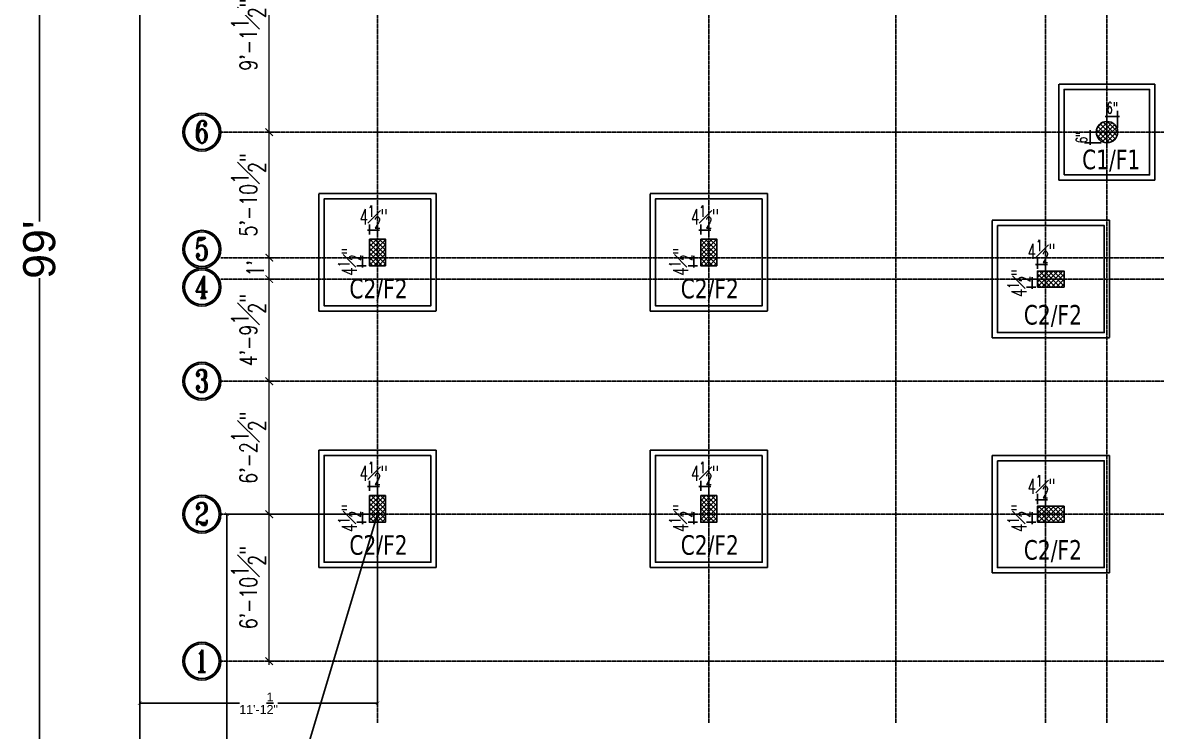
# Model space of a CAD drawing. Header units: inches. Extents: x 99023 to 109265, y 17199 to 18675.
# Drawn here: x 106558 to 107195, y 17730 to 18128 of the extents above; entities that cross this region are included whole.
import ezdxf
from ezdxf.enums import TextEntityAlignment as Align

# ---------------------------------------------------------------- set-up
doc = ezdxf.new("R2010")
doc.units = ezdxf.units.IN
doc.linetypes.add('CENTER', pattern=[2, 1.25, -0.25, 0.25, -0.25])
doc.linetypes.add('HIDDEN', pattern=[0.375, 0.25, -0.125])
doc.layers.get('0').update_dxf_attribs({"color": 255})
for name, color, linetype in [('Column', 170, 'Continuous'), ('FOOT', 4, 'Continuous'), ('FRN', 8, 'Continuous'), ('GRID-DIM', 5, 'Continuous'), ('HAT', 8, 'Continuous'), ('HATCH', 8, 'Continuous'), ('I-WALL-PATT', 7, 'Continuous'), ('PLAN', 1, 'Continuous'), ('TEXT', 7, 'Continuous')]:
    doc.layers.add(name, color=color, linetype=linetype)
doc.layers.add('DIM', color=250, linetype='Continuous', lineweight=15)
doc.styles.add('JCK', font='verdana.ttf', dxfattribs={"width": 0.75})
doc.styles.add('ROMANS', font='romans.shx', dxfattribs={"width": 0.75})
doc.styles.add('ROMANT', font='romant.shx')
doc.styles.get("Standard").update_dxf_attribs({"font": 'arial.ttf'})
doc.styles.add('style2', font='romans.shx', dxfattribs={"width": 0.65})
doc.dimstyles.new('115', dxfattribs={"dimscale": 4.25, "dimtxt": 3, "dimasz": 0.5, "dimexe": 0.75, "dimexo": 0.75, "dimgap": 0.25, "dimtad": 1, "dimdec": 8, "dimzin": 0, "dimdsep": 46, "dimlunit": 4, "dimtxsty": 'style2', "dimblk": 'DOT', "dimcen": 0.25, "dimdle": 0.75, "dimclrd": 5, "dimclre": 5, "dimclrt": 2, "dimadec": 0, "dimazin": 0, "dimtfac": 0.75, "dimtdec": 8, "dimtix": 1, "dimtmove": 2, "dimatfit": 0, "dimfxl": 1, "dimfrac": 1, "dimtolj": 1, "dimtzin": 0, "dimlwd": -1, "dimlwe": -1, "dimarcsym": 0})
doc.dimstyles.new('ISO-25', dxfattribs={"dimtxt": 5, "dimasz": 2, "dimexe": 1.25, "dimexo": 0.625, "dimtad": 0, "dimdec": 1, "dimlunit": 4, "dimtxsty": 'Standard', "dimblk": 'ARCHTICK', "dimcen": 2.5, "dimclrd": 5, "dimclre": 5, "dimclrt": 6, "dimadec": 0, "dimazin": 0, "dimtfac": 1, "dimtdec": 1, "dimtmove": 0, "dimatfit": 3, "dimfxl": 1, "dimarcsym": 0})
doc.dimstyles.new('JCK', dxfattribs={"dimscale": 4.25, "dimtxt": 3.25, "dimasz": 1.5, "dimexe": 1, "dimexo": 1, "dimgap": 0.5, "dimtad": 1, "dimdec": 1, "dimzin": 0, "dimdsep": 46, "dimlunit": 4, "dimtxsty": 'ROMANS', "dimblk": 'ARCHTICK', "dimcen": 0.09, "dimdle": 1, "dimclrd": 5, "dimclre": 5, "dimclrt": 6, "dimadec": 0, "dimazin": 0, "dimtfac": 1, "dimtdec": 1, "dimtix": 1, "dimtmove": 2, "dimatfit": 0, "dimfxl": 1, "dimfrac": 1, "dimtolj": 1, "dimtzin": 0, "dimlwd": -1, "dimlwe": -1, "dimarcsym": 0})

# ---------------------------------------------------------------- blocks, each defined once
blk = doc.blocks.new('_ArchTick')
at = {"color": 0, "linetype": 'ByBlock', "const_width": 0.15}
blk.add_lwpolyline([(-0.5, -0.5), (0.5, 0.5)], dxfattribs=at)
blk = doc.blocks.new('*D34')
at = {"layer": 'Defpoints', "color": 0, "linetype": 'ByBlock', "lineweight": -2, "transparency": 16777216}
for p in [(103020.34, 18011.46), (103020.34, 18005.78), (103024.84, 18005.78)]:
    blk.add_point(p, dxfattribs=at)
at = {"layer": 'GRID-DIM', "color": 5, "linetype": 'ByBlock', "transparency": 16777216}
for p, q in [((103020.34, 18008.97), (103020.34, 18014.65)), ((103024.84, 18008.97), (103024.84, 18014.65)), ((103020.34, 18011.46), (103019.28, 18011.46)), ((103024.84, 18011.46), (103020.34, 18011.46)), ((103024.84, 18011.46), (103025.91, 18011.46))]:
    blk.add_line(p, q, dxfattribs=at)
at = {"layer": 'GRID-DIM', "color": 5, "linetype": 'ByBlock', "transparency": 16777216, "xscale": 1.0625, "yscale": 1.0625, "zscale": 1.0625}
blk.add_blockref('_ArchTick', (103020.34, 18011.46), dxfattribs=at)
at = {"layer": 'GRID-DIM', "color": 5, "linetype": 'ByBlock', "transparency": 16777216, "xscale": 1.0625, "yscale": 1.0625, "zscale": 1.0625, "rotation": 180}
blk.add_blockref('_ArchTick', (103024.84, 18011.46), dxfattribs=at)
at = {"layer": 'GRID-DIM', "color": 2, "linetype": 'ByBlock', "transparency": 16777216, "insert": (103022.59, 18018.9), "char_height": 8.5, "attachment_point": 5, "style": 'style2'}
blk.add_mtext('\\A1;4{\\H0.75x;\\S1#2;}"', dxfattribs=at)
blk = doc.blocks.new('*D35')
at = {"layer": 'Defpoints', "color": 0, "linetype": 'ByBlock', "lineweight": -2, "transparency": 16777216}
for p in [(103021.62, 17995.94), (103016.49, 17991.44), (103021.62, 17991.44)]:
    blk.add_point(p, dxfattribs=at)
at = {"layer": 'GRID-DIM', "color": 5, "linetype": 'ByBlock', "transparency": 16777216}
for p, q in [((103018.44, 17995.94), (103013.3, 17995.94)), ((103016.49, 17995.94), (103016.49, 17997)), ((103016.49, 17995.94), (103016.49, 17991.44)), ((103018.44, 17991.44), (103013.3, 17991.44)), ((103016.49, 17991.44), (103016.49, 17990.38))]:
    blk.add_line(p, q, dxfattribs=at)
at = {"layer": 'GRID-DIM', "color": 5, "linetype": 'ByBlock', "transparency": 16777216, "xscale": 1.0625, "yscale": 1.0625, "zscale": 1.0625}
for p, rotation in [((103016.49, 17995.94), 270), ((103016.49, 17991.44), 90)]:
    blk.add_blockref('_ArchTick', p, dxfattribs=dict(at, rotation=rotation))
at = {"layer": 'GRID-DIM', "color": 2, "linetype": 'ByBlock', "transparency": 16777216, "insert": (103009.05, 17993.69), "char_height": 8.5, "attachment_point": 5, "rotation": 90, "style": 'style2'}
blk.add_mtext('\\A1;4{\\H0.75x;\\S1#2;}"', dxfattribs=at)
blk = doc.blocks.new('*D36')
at = {"layer": 'Defpoints', "color": 0, "linetype": 'ByBlock', "lineweight": -2, "transparency": 16777216}
for p in [(103020.34, 17867.46), (103020.34, 17861.78), (103024.84, 17861.78)]:
    blk.add_point(p, dxfattribs=at)
at = {"layer": 'GRID-DIM', "color": 5, "linetype": 'ByBlock', "transparency": 16777216}
for p, q in [((103020.34, 17867.46), (103019.28, 17867.46)), ((103020.34, 17864.97), (103020.34, 17870.65)), ((103024.84, 17867.46), (103020.34, 17867.46)), ((103024.84, 17864.97), (103024.84, 17870.65)), ((103024.84, 17867.46), (103025.91, 17867.46))]:
    blk.add_line(p, q, dxfattribs=at)
at = {"layer": 'GRID-DIM', "color": 5, "linetype": 'ByBlock', "transparency": 16777216, "xscale": 1.0625, "yscale": 1.0625, "zscale": 1.0625}
blk.add_blockref('_ArchTick', (103020.34, 17867.46), dxfattribs=at)
at = {"layer": 'GRID-DIM', "color": 5, "linetype": 'ByBlock', "transparency": 16777216, "xscale": 1.0625, "yscale": 1.0625, "zscale": 1.0625, "rotation": 180}
blk.add_blockref('_ArchTick', (103024.84, 17867.46), dxfattribs=at)
at = {"layer": 'GRID-DIM', "color": 2, "linetype": 'ByBlock', "transparency": 16777216, "insert": (103022.59, 17874.9), "char_height": 8.5, "attachment_point": 5, "style": 'style2'}
blk.add_mtext('\\A1;4{\\H0.75x;\\S1#2;}"', dxfattribs=at)
blk = doc.blocks.new('*D37')
at = {"layer": 'Defpoints', "color": 0, "linetype": 'ByBlock', "lineweight": -2, "transparency": 16777216}
for p in [(103016.49, 17847.44), (103021.62, 17851.94), (103021.62, 17847.44)]:
    blk.add_point(p, dxfattribs=at)
at = {"layer": 'GRID-DIM', "color": 5, "linetype": 'ByBlock', "transparency": 16777216}
for p, q in [((103016.49, 17851.94), (103016.49, 17853)), ((103018.44, 17851.94), (103013.3, 17851.94)), ((103018.44, 17847.44), (103013.3, 17847.44)), ((103016.49, 17851.94), (103016.49, 17847.44)), ((103016.49, 17847.44), (103016.49, 17846.38))]:
    blk.add_line(p, q, dxfattribs=at)
at = {"layer": 'GRID-DIM', "color": 5, "linetype": 'ByBlock', "transparency": 16777216, "xscale": 1.0625, "yscale": 1.0625, "zscale": 1.0625}
for p, rotation in [((103016.49, 17851.94), 270), ((103016.49, 17847.44), 90)]:
    blk.add_blockref('_ArchTick', p, dxfattribs=dict(at, rotation=rotation))
at = {"layer": 'GRID-DIM', "color": 2, "linetype": 'ByBlock', "transparency": 16777216, "insert": (103009.05, 17849.69), "char_height": 8.5, "attachment_point": 5, "rotation": 90, "style": 'style2'}
blk.add_mtext('\\A1;4{\\H0.75x;\\S1#2;}"', dxfattribs=at)
blk = doc.blocks.new('*D38')
at = {"layer": 'Defpoints', "color": 0, "linetype": 'ByBlock', "lineweight": -2, "transparency": 16777216}
for p in [(103206.34, 17867.46), (103206.34, 17861.78), (103210.84, 17861.78)]:
    blk.add_point(p, dxfattribs=at)
at = {"layer": 'GRID-DIM', "color": 5, "linetype": 'ByBlock', "transparency": 16777216}
for p, q in [((103206.34, 17867.46), (103205.28, 17867.46)), ((103206.34, 17864.97), (103206.34, 17870.65)), ((103210.84, 17867.46), (103206.34, 17867.46)), ((103210.84, 17864.97), (103210.84, 17870.65)), ((103210.84, 17867.46), (103211.91, 17867.46))]:
    blk.add_line(p, q, dxfattribs=at)
at = {"layer": 'GRID-DIM', "color": 5, "linetype": 'ByBlock', "transparency": 16777216, "xscale": 1.0625, "yscale": 1.0625, "zscale": 1.0625}
blk.add_blockref('_ArchTick', (103206.34, 17867.46), dxfattribs=at)
at = {"layer": 'GRID-DIM', "color": 5, "linetype": 'ByBlock', "transparency": 16777216, "xscale": 1.0625, "yscale": 1.0625, "zscale": 1.0625, "rotation": 180}
blk.add_blockref('_ArchTick', (103210.84, 17867.46), dxfattribs=at)
at = {"layer": 'GRID-DIM', "color": 2, "linetype": 'ByBlock', "transparency": 16777216, "insert": (103208.59, 17874.9), "char_height": 8.5, "attachment_point": 5, "style": 'style2'}
blk.add_mtext('\\A1;4{\\H0.75x;\\S1#2;}"', dxfattribs=at)
blk = doc.blocks.new('*D39')
at = {"layer": 'Defpoints', "color": 0, "linetype": 'ByBlock', "lineweight": -2, "transparency": 16777216}
for p in [(103202.49, 17847.44), (103207.62, 17851.94), (103207.62, 17847.44)]:
    blk.add_point(p, dxfattribs=at)
at = {"layer": 'GRID-DIM', "color": 5, "linetype": 'ByBlock', "transparency": 16777216}
for p, q in [((103202.49, 17851.94), (103202.49, 17853)), ((103204.44, 17851.94), (103199.3, 17851.94)), ((103204.44, 17847.44), (103199.3, 17847.44)), ((103202.49, 17851.94), (103202.49, 17847.44)), ((103202.49, 17847.44), (103202.49, 17846.38))]:
    blk.add_line(p, q, dxfattribs=at)
at = {"layer": 'GRID-DIM', "color": 5, "linetype": 'ByBlock', "transparency": 16777216, "xscale": 1.0625, "yscale": 1.0625, "zscale": 1.0625}
for p, rotation in [((103202.49, 17851.94), 270), ((103202.49, 17847.44), 90)]:
    blk.add_blockref('_ArchTick', p, dxfattribs=dict(at, rotation=rotation))
at = {"layer": 'GRID-DIM', "color": 2, "linetype": 'ByBlock', "transparency": 16777216, "insert": (103195.05, 17849.69), "char_height": 8.5, "attachment_point": 5, "rotation": 90, "style": 'style2'}
blk.add_mtext('\\A1;4{\\H0.75x;\\S1#2;}"', dxfattribs=at)
blk = doc.blocks.new('*D40')
at = {"layer": 'Defpoints', "color": 0, "linetype": 'ByBlock', "lineweight": -2, "transparency": 16777216}
for p in [(103206.34, 18011.46), (103206.34, 18005.78), (103210.84, 18005.78)]:
    blk.add_point(p, dxfattribs=at)
at = {"layer": 'GRID-DIM', "color": 5, "linetype": 'ByBlock', "transparency": 16777216}
for p, q in [((103206.34, 18008.97), (103206.34, 18014.65)), ((103210.84, 18008.97), (103210.84, 18014.65)), ((103206.34, 18011.46), (103205.28, 18011.46)), ((103210.84, 18011.46), (103206.34, 18011.46)), ((103210.84, 18011.46), (103211.91, 18011.46))]:
    blk.add_line(p, q, dxfattribs=at)
at = {"layer": 'GRID-DIM', "color": 5, "linetype": 'ByBlock', "transparency": 16777216, "xscale": 1.0625, "yscale": 1.0625, "zscale": 1.0625}
blk.add_blockref('_ArchTick', (103206.34, 18011.46), dxfattribs=at)
at = {"layer": 'GRID-DIM', "color": 5, "linetype": 'ByBlock', "transparency": 16777216, "xscale": 1.0625, "yscale": 1.0625, "zscale": 1.0625, "rotation": 180}
blk.add_blockref('_ArchTick', (103210.84, 18011.46), dxfattribs=at)
at = {"layer": 'GRID-DIM', "color": 2, "linetype": 'ByBlock', "transparency": 16777216, "insert": (103208.59, 18018.9), "char_height": 8.5, "attachment_point": 5, "style": 'style2'}
blk.add_mtext('\\A1;4{\\H0.75x;\\S1#2;}"', dxfattribs=at)
blk = doc.blocks.new('*D41')
at = {"layer": 'Defpoints', "color": 0, "linetype": 'ByBlock', "lineweight": -2, "transparency": 16777216}
for p in [(103207.62, 17995.94), (103202.49, 17991.44), (103207.62, 17991.44)]:
    blk.add_point(p, dxfattribs=at)
at = {"layer": 'GRID-DIM', "color": 5, "linetype": 'ByBlock', "transparency": 16777216}
for p, q in [((103204.44, 17995.94), (103199.3, 17995.94)), ((103202.49, 17995.94), (103202.49, 17997)), ((103202.49, 17995.94), (103202.49, 17991.44)), ((103204.44, 17991.44), (103199.3, 17991.44)), ((103202.49, 17991.44), (103202.49, 17990.38))]:
    blk.add_line(p, q, dxfattribs=at)
at = {"layer": 'GRID-DIM', "color": 5, "linetype": 'ByBlock', "transparency": 16777216, "xscale": 1.0625, "yscale": 1.0625, "zscale": 1.0625}
for p, rotation in [((103202.49, 17995.94), 270), ((103202.49, 17991.44), 90)]:
    blk.add_blockref('_ArchTick', p, dxfattribs=dict(at, rotation=rotation))
at = {"layer": 'GRID-DIM', "color": 2, "linetype": 'ByBlock', "transparency": 16777216, "insert": (103195.05, 17993.69), "char_height": 8.5, "attachment_point": 5, "rotation": 90, "style": 'style2'}
blk.add_mtext('\\A1;4{\\H0.75x;\\S1#2;}"', dxfattribs=at)
blk = doc.blocks.new('*D56')
at = {"layer": 'Defpoints', "color": 0, "linetype": 'ByBlock', "lineweight": -2, "transparency": 16777216}
for p in [(103399.84, 17860.1), (103395.34, 17854.42), (103399.84, 17854.42)]:
    blk.add_point(p, dxfattribs=at)
at = {"layer": 'GRID-DIM', "color": 5, "linetype": 'ByBlock', "transparency": 16777216}
for p, q in [((103395.34, 17860.1), (103394.28, 17860.1)), ((103395.34, 17857.61), (103395.34, 17863.29)), ((103395.34, 17860.1), (103399.84, 17860.1)), ((103399.84, 17857.61), (103399.84, 17863.29)), ((103399.84, 17860.1), (103400.91, 17860.1))]:
    blk.add_line(p, q, dxfattribs=at)
at = {"layer": 'GRID-DIM', "color": 5, "linetype": 'ByBlock', "transparency": 16777216, "xscale": 1.0625, "yscale": 1.0625, "zscale": 1.0625}
blk.add_blockref('_ArchTick', (103395.34, 17860.1), dxfattribs=at)
at = {"layer": 'GRID-DIM', "color": 5, "linetype": 'ByBlock', "transparency": 16777216, "xscale": 1.0625, "yscale": 1.0625, "zscale": 1.0625, "rotation": 180}
blk.add_blockref('_ArchTick', (103399.84, 17860.1), dxfattribs=at)
at = {"layer": 'GRID-DIM', "color": 2, "linetype": 'ByBlock', "transparency": 16777216, "insert": (103397.59, 17867.54), "char_height": 8.5, "attachment_point": 5, "style": 'style2'}
blk.add_mtext('\\A1;4{\\H0.75x;\\S1#2;}"', dxfattribs=at)
blk = doc.blocks.new('*D57')
at = {"layer": 'Defpoints', "color": 0, "linetype": 'ByBlock', "lineweight": -2, "transparency": 16777216}
for p in [(103392.42, 17847.44), (103397.56, 17851.94), (103397.56, 17847.44)]:
    blk.add_point(p, dxfattribs=at)
at = {"layer": 'GRID-DIM', "color": 5, "linetype": 'ByBlock', "transparency": 16777216}
for p, q in [((103392.42, 17851.94), (103392.42, 17853)), ((103394.37, 17851.94), (103389.23, 17851.94)), ((103394.37, 17847.44), (103389.23, 17847.44)), ((103392.42, 17851.94), (103392.42, 17847.44)), ((103392.42, 17847.44), (103392.42, 17846.38))]:
    blk.add_line(p, q, dxfattribs=at)
at = {"layer": 'GRID-DIM', "color": 5, "linetype": 'ByBlock', "transparency": 16777216, "xscale": 1.0625, "yscale": 1.0625, "zscale": 1.0625}
for p, rotation in [((103392.42, 17851.94), 270), ((103392.42, 17847.44), 90)]:
    blk.add_blockref('_ArchTick', p, dxfattribs=dict(at, rotation=rotation))
at = {"layer": 'GRID-DIM', "color": 2, "linetype": 'ByBlock', "transparency": 16777216, "insert": (103384.98, 17849.69), "char_height": 8.5, "attachment_point": 5, "rotation": 90, "style": 'style2'}
blk.add_mtext('\\A1;4{\\H0.75x;\\S1#2;}"', dxfattribs=at)
blk = doc.blocks.new('*D80')
at = {"layer": 'Defpoints', "color": 0, "linetype": 'ByBlock', "lineweight": -2, "transparency": 16777216}
for p in [(103434.3, 18066.44), (103424.99, 18060.44), (103434.34, 18060.44)]:
    blk.add_point(p, dxfattribs=at)
at = {"layer": 'GRID-DIM', "color": 5, "linetype": 'ByBlock', "transparency": 16777216}
for p, q in [((103431.11, 18066.44), (103421.81, 18066.44)), ((103424.99, 18066.44), (103424.99, 18067.5)), ((103424.99, 18066.44), (103424.99, 18060.44)), ((103431.16, 18060.44), (103421.81, 18060.44)), ((103424.99, 18060.44), (103424.99, 18059.38))]:
    blk.add_line(p, q, dxfattribs=at)
at = {"layer": 'GRID-DIM', "color": 5, "linetype": 'ByBlock', "transparency": 16777216, "xscale": 1.0625, "yscale": 1.0625, "zscale": 1.0625}
for p, rotation in [((103424.99, 18066.44), 270), ((103424.99, 18060.44), 90)]:
    blk.add_blockref('_ArchTick', p, dxfattribs=dict(at, rotation=rotation))
at = {"layer": 'GRID-DIM', "color": 2, "linetype": 'ByBlock', "transparency": 16777216, "insert": (103420.14, 18063.44), "char_height": 6.375, "attachment_point": 5, "rotation": 90, "style": 'style2'}
blk.add_mtext('\\A1;6"', dxfattribs=at)
blk = doc.blocks.new('*D81')
at = {"layer": 'Defpoints', "color": 0, "linetype": 'ByBlock', "lineweight": -2, "transparency": 16777216}
for p in [(103440.34, 18075.16), (103434.34, 18065.48), (103440.34, 18065.48)]:
    blk.add_point(p, dxfattribs=at)
at = {"layer": 'GRID-DIM', "color": 5, "linetype": 'ByBlock', "transparency": 16777216}
for p, q in [((103434.34, 18068.67), (103434.34, 18078.35)), ((103440.34, 18068.67), (103440.34, 18078.35)), ((103434.34, 18075.16), (103433.28, 18075.16)), ((103434.34, 18075.16), (103440.34, 18075.16)), ((103440.34, 18075.16), (103441.41, 18075.16))]:
    blk.add_line(p, q, dxfattribs=at)
at = {"layer": 'GRID-DIM', "color": 5, "linetype": 'ByBlock', "transparency": 16777216, "xscale": 1.0625, "yscale": 1.0625, "zscale": 1.0625}
blk.add_blockref('_ArchTick', (103434.34, 18075.16), dxfattribs=at)
at = {"layer": 'GRID-DIM', "color": 5, "linetype": 'ByBlock', "transparency": 16777216, "xscale": 1.0625, "yscale": 1.0625, "zscale": 1.0625, "rotation": 180}
blk.add_blockref('_ArchTick', (103440.34, 18075.16), dxfattribs=at)
at = {"layer": 'GRID-DIM', "color": 2, "linetype": 'ByBlock', "transparency": 16777216, "insert": (103437.34, 18080.02), "char_height": 6.375, "attachment_point": 5, "style": 'style2'}
blk.add_mtext('\\A1;6"', dxfattribs=at)
blk = doc.blocks.new('*D84')
at = {"layer": 'Defpoints', "color": 0, "linetype": 'ByBlock', "lineweight": -2, "transparency": 16777216}
for p in [(103395.34, 17986.42), (103399.84, 17992.1), (103399.84, 17986.42)]:
    blk.add_point(p, dxfattribs=at)
at = {"layer": 'GRID-DIM', "color": 5, "linetype": 'ByBlock', "transparency": 16777216}
for p, q in [((103395.34, 17989.61), (103395.34, 17995.29)), ((103399.84, 17989.61), (103399.84, 17995.29)), ((103395.34, 17992.1), (103394.28, 17992.1)), ((103395.34, 17992.1), (103399.84, 17992.1)), ((103399.84, 17992.1), (103400.91, 17992.1))]:
    blk.add_line(p, q, dxfattribs=at)
at = {"layer": 'GRID-DIM', "color": 5, "linetype": 'ByBlock', "transparency": 16777216, "xscale": 1.0625, "yscale": 1.0625, "zscale": 1.0625}
blk.add_blockref('_ArchTick', (103395.34, 17992.1), dxfattribs=at)
at = {"layer": 'GRID-DIM', "color": 5, "linetype": 'ByBlock', "transparency": 16777216, "xscale": 1.0625, "yscale": 1.0625, "zscale": 1.0625, "rotation": 180}
blk.add_blockref('_ArchTick', (103399.84, 17992.1), dxfattribs=at)
at = {"layer": 'GRID-DIM', "color": 2, "linetype": 'ByBlock', "transparency": 16777216, "insert": (103397.59, 17999.54), "char_height": 8.5, "attachment_point": 5, "style": 'style2'}
blk.add_mtext('\\A1;4{\\H0.75x;\\S1#2;}"', dxfattribs=at)
blk = doc.blocks.new('*D85')
at = {"layer": 'Defpoints', "color": 0, "linetype": 'ByBlock', "lineweight": -2, "transparency": 16777216}
for p in [(103397.56, 17983.94), (103392.42, 17979.44), (103397.56, 17979.44)]:
    blk.add_point(p, dxfattribs=at)
at = {"layer": 'GRID-DIM', "color": 5, "linetype": 'ByBlock', "transparency": 16777216}
for p, q in [((103394.37, 17983.94), (103389.23, 17983.94)), ((103392.42, 17983.94), (103392.42, 17985)), ((103392.42, 17983.94), (103392.42, 17979.44)), ((103394.37, 17979.44), (103389.23, 17979.44)), ((103392.42, 17979.44), (103392.42, 17978.38))]:
    blk.add_line(p, q, dxfattribs=at)
at = {"layer": 'GRID-DIM', "color": 5, "linetype": 'ByBlock', "transparency": 16777216, "xscale": 1.0625, "yscale": 1.0625, "zscale": 1.0625}
for p, rotation in [((103392.42, 17983.94), 270), ((103392.42, 17979.44), 90)]:
    blk.add_blockref('_ArchTick', p, dxfattribs=dict(at, rotation=rotation))
at = {"layer": 'GRID-DIM', "color": 2, "linetype": 'ByBlock', "transparency": 16777216, "insert": (103384.98, 17981.69), "char_height": 8.5, "attachment_point": 5, "rotation": 90, "style": 'style2'}
blk.add_mtext('\\A1;4{\\H0.75x;\\S1#2;}"', dxfattribs=at)
blk = doc.blocks.new('*D98')
at = {"layer": 'Defpoints', "color": 0, "linetype": 'ByBlock', "lineweight": -2, "transparency": 16777216}
for p in [(102964.08, 17851.94), (102973.84, 17851.94), (102973.84, 17769.44)]:
    blk.add_point(p, dxfattribs=at)
at = {"layer": 'DIM', "color": 5, "linetype": 'ByBlock', "transparency": 16777216}
for p, q in [((102964.08, 17767.31), (102964.08, 17854.06)), ((102971.71, 17851.94), (102961.95, 17851.94)), ((102971.71, 17769.44), (102961.95, 17769.44))]:
    blk.add_line(p, q, dxfattribs=at)
at = {"layer": 'DIM', "color": 5, "linetype": 'ByBlock', "transparency": 16777216, "xscale": 4.25, "yscale": 4.25, "zscale": 4.25}
for p, rotation in [((102964.08, 17851.94), 90), ((102964.08, 17769.44), 270)]:
    blk.add_blockref('_ArchTick', p, dxfattribs=dict(at, rotation=rotation))
at = {"layer": 'DIM', "color": 6, "linetype": 'ByBlock', "transparency": 16777216, "insert": (102952.39, 17810.69), "char_height": 9.5625, "attachment_point": 5, "rotation": 90, "style": 'ROMANS'}
blk.add_mtext('\\A1;6\'-10{\\H1x;\\S1#2;}"', dxfattribs=at)
blk = doc.blocks.new('*D99')
at = {"layer": 'Defpoints', "color": 0, "linetype": 'ByBlock', "lineweight": -2, "transparency": 16777216}
for p in [(102964.08, 17926.61), (102971.2, 17926.61), (102973.84, 17851.94)]:
    blk.add_point(p, dxfattribs=at)
at = {"layer": 'DIM', "color": 5, "linetype": 'ByBlock', "transparency": 16777216}
for p, q in [((102969.07, 17926.61), (102961.95, 17926.61)), ((102964.08, 17849.81), (102964.08, 17928.73)), ((102971.71, 17851.94), (102961.95, 17851.94))]:
    blk.add_line(p, q, dxfattribs=at)
at = {"layer": 'DIM', "color": 5, "linetype": 'ByBlock', "transparency": 16777216, "xscale": 4.25, "yscale": 4.25, "zscale": 4.25}
for p, rotation in [((102964.08, 17926.61), 90), ((102964.08, 17851.94), 270)]:
    blk.add_blockref('_ArchTick', p, dxfattribs=dict(at, rotation=rotation))
at = {"layer": 'DIM', "color": 6, "linetype": 'ByBlock', "transparency": 16777216, "insert": (102952.39, 17889.27), "char_height": 9.5625, "attachment_point": 5, "rotation": 90, "style": 'ROMANS'}
blk.add_mtext('\\A1;6\'-2{\\H1x;\\S1#2;}"', dxfattribs=at)
blk = doc.blocks.new('*D100')
at = {"layer": 'Defpoints', "color": 0, "linetype": 'ByBlock', "lineweight": -2, "transparency": 16777216}
for p in [(102964.08, 17983.94), (102971.2, 17983.94), (102971.2, 17926.61)]:
    blk.add_point(p, dxfattribs=at)
at = {"layer": 'DIM', "color": 5, "linetype": 'ByBlock', "transparency": 16777216}
for p, q in [((102969.07, 17983.94), (102961.95, 17983.94)), ((102964.08, 17924.48), (102964.08, 17986.06)), ((102969.07, 17926.61), (102961.95, 17926.61))]:
    blk.add_line(p, q, dxfattribs=at)
at = {"layer": 'DIM', "color": 5, "linetype": 'ByBlock', "transparency": 16777216, "xscale": 4.25, "yscale": 4.25, "zscale": 4.25}
for p, rotation in [((102964.08, 17983.94), 90), ((102964.08, 17926.61), 270)]:
    blk.add_blockref('_ArchTick', p, dxfattribs=dict(at, rotation=rotation))
at = {"layer": 'DIM', "color": 6, "linetype": 'ByBlock', "transparency": 16777216, "insert": (102952.39, 17955.27), "char_height": 9.5625, "attachment_point": 5, "rotation": 90, "style": 'ROMANS'}
blk.add_mtext('\\A1;4\'-9{\\H1x;\\S1#2;}"', dxfattribs=at)
blk = doc.blocks.new('*D101')
at = {"layer": 'Defpoints', "color": 0, "linetype": 'ByBlock', "lineweight": -2, "transparency": 16777216}
for p in [(102964.08, 17995.94), (102971.2, 17995.94), (102971.2, 17983.94)]:
    blk.add_point(p, dxfattribs=at)
at = {"layer": 'DIM', "color": 5, "linetype": 'ByBlock', "transparency": 16777216}
for p, q in [((102969.07, 17995.94), (102961.95, 17995.94)), ((102964.08, 17981.81), (102964.08, 17998.06)), ((102969.07, 17983.94), (102961.95, 17983.94))]:
    blk.add_line(p, q, dxfattribs=at)
at = {"layer": 'DIM', "color": 5, "linetype": 'ByBlock', "transparency": 16777216, "xscale": 4.25, "yscale": 4.25, "zscale": 4.25}
for p, rotation in [((102964.08, 17995.94), 90), ((102964.08, 17983.94), 270)]:
    blk.add_blockref('_ArchTick', p, dxfattribs=dict(at, rotation=rotation))
at = {"layer": 'DIM', "color": 6, "linetype": 'ByBlock', "transparency": 16777216, "insert": (102956.26, 17989.94), "char_height": 9.562, "attachment_point": 5, "rotation": 90, "style": 'ROMANS'}
blk.add_mtext("\\A1;1'", dxfattribs=at)
blk = doc.blocks.new('*D102')
at = {"layer": 'Defpoints', "color": 0, "linetype": 'ByBlock', "lineweight": -2, "transparency": 16777216}
for p in [(102964.08, 18066.44), (102971.2, 18066.44), (102971.2, 17995.94)]:
    blk.add_point(p, dxfattribs=at)
at = {"layer": 'DIM', "color": 5, "linetype": 'ByBlock', "transparency": 16777216}
for p, q in [((102969.07, 18066.44), (102961.95, 18066.44)), ((102964.08, 17993.81), (102964.08, 18068.56)), ((102969.07, 17995.94), (102961.95, 17995.94))]:
    blk.add_line(p, q, dxfattribs=at)
at = {"layer": 'DIM', "color": 5, "linetype": 'ByBlock', "transparency": 16777216, "xscale": 4.25, "yscale": 4.25, "zscale": 4.25}
for p, rotation in [((102964.08, 18066.44), 90), ((102964.08, 17995.94), 270)]:
    blk.add_blockref('_ArchTick', p, dxfattribs=dict(at, rotation=rotation))
at = {"layer": 'DIM', "color": 6, "linetype": 'ByBlock', "transparency": 16777216, "insert": (102952.39, 18031.19), "char_height": 9.5625, "attachment_point": 5, "rotation": 90, "style": 'ROMANS'}
blk.add_mtext('\\A1;5\'-10{\\H1x;\\S1#2;}"', dxfattribs=at)
blk = doc.blocks.new('*D103')
at = {"layer": 'Defpoints', "color": 0, "linetype": 'ByBlock', "lineweight": -2, "transparency": 16777216}
for p in [(102964.08, 18175.94), (102975.05, 18175.94), (102971.2, 18066.44)]:
    blk.add_point(p, dxfattribs=at)
at = {"layer": 'DIM', "color": 5, "linetype": 'ByBlock', "transparency": 16777216}
for p, q in [((102964.08, 18064.31), (102964.08, 18178.06)), ((102972.92, 18175.94), (102961.95, 18175.94)), ((102969.07, 18066.44), (102961.95, 18066.44))]:
    blk.add_line(p, q, dxfattribs=at)
at = {"layer": 'DIM', "color": 5, "linetype": 'ByBlock', "transparency": 16777216, "xscale": 4.25, "yscale": 4.25, "zscale": 4.25}
for p, rotation in [((102964.08, 18175.94), 90), ((102964.08, 18066.44), 270)]:
    blk.add_blockref('_ArchTick', p, dxfattribs=dict(at, rotation=rotation))
at = {"layer": 'DIM', "color": 6, "linetype": 'ByBlock', "transparency": 16777216, "insert": (102952.39, 18121.19), "char_height": 9.5625, "attachment_point": 5, "rotation": 90, "style": 'ROMANS'}
blk.add_mtext('\\A1;9\'-1{\\H1x;\\S1#2;}"', dxfattribs=at)
blk = doc.blocks.new('*D121')
at = {"color": 5, "lineweight": -2, "transparency": 16777216}
for p, q in [((102890.72, 18594.44), (102833.79, 18594.44)), ((102835.04, 18594.44), (102835.04, 18016.34)), ((102835.04, 17406.44), (102835.04, 17984.54)), ((102890.72, 17406.44), (102833.79, 17406.44))]:
    blk.add_line(p, q, dxfattribs=at)
at = {"layer": 'Defpoints', "color": 0, "lineweight": -2, "transparency": 16777216}
for p in [(102891.34, 18594.44), (102835.04, 17406.44), (102891.34, 17406.44)]:
    blk.add_point(p, dxfattribs=at)
at = {"color": 5, "lineweight": -2, "transparency": 16777216, "xscale": 2, "yscale": 2, "zscale": 2}
for p, rotation in [((102835.04, 18594.44), 90), ((102835.04, 17406.44), 270)]:
    blk.add_blockref('_ArchTick', p, dxfattribs=dict(at, rotation=rotation))
at = {"color": 6, "lineweight": -2, "transparency": 16777216, "insert": (102835.04, 18000.44), "char_height": 18, "attachment_point": 5, "rotation": 90}
blk.add_mtext("99'", dxfattribs=at)
blk = doc.blocks.new('*D130')
at = {"color": 132, "lineweight": -2, "transparency": 16777216}
for p, q in [((102891.34, 17851.31), (102891.34, 17744.56)), ((103024.84, 17851.31), (103024.84, 17744.56)), ((102891.34, 17745.81), (102947.29, 17745.81)), ((103024.84, 17745.81), (102968.89, 17745.81))]:
    blk.add_line(p, q, dxfattribs=at)
at = {"layer": 'Defpoints', "color": 0, "lineweight": -2, "transparency": 16777216}
for p in [(102891.34, 17851.94), (103024.84, 17851.94), (102891.34, 17745.81)]:
    blk.add_point(p, dxfattribs=at)
at = {"color": 132, "lineweight": -2, "transparency": 16777216, "xscale": 2, "yscale": 2, "zscale": 2, "rotation": 180}
blk.add_blockref('_ArchTick', (102891.34, 17745.81), dxfattribs=at)
at = {"color": 132, "lineweight": -2, "transparency": 16777216, "xscale": 2, "yscale": 2, "zscale": 2}
blk.add_blockref('_ArchTick', (103024.84, 17745.81), dxfattribs=at)
at = {"color": 132, "lineweight": -2, "transparency": 16777216, "insert": (102958.09, 17745.81), "char_height": 5, "attachment_point": 5}
blk.add_mtext('11\'-1{\\H1x;\\S1/2;}"', dxfattribs=at)
blk = doc.blocks.new('*D131')
at = {"color": 132, "lineweight": -2, "transparency": 16777216}
for p, q in [((103024.22, 17851.94), (102939.07, 17851.94)), ((102940.32, 17851.94), (102940.32, 17640.22)), ((102940.32, 17406.44), (102940.32, 17618.15)), ((103024.22, 17406.44), (102939.07, 17406.44))]:
    blk.add_line(p, q, dxfattribs=at)
at = {"layer": 'Defpoints', "color": 0, "lineweight": -2, "transparency": 16777216}
for p in [(103024.84, 17851.94), (102940.32, 17406.44), (103024.84, 17406.44)]:
    blk.add_point(p, dxfattribs=at)
at = {"color": 132, "lineweight": -2, "transparency": 16777216, "xscale": 2, "yscale": 2, "zscale": 2}
for p, rotation in [((102940.32, 17851.94), 90), ((102940.32, 17406.44), 270)]:
    blk.add_blockref('_ArchTick', p, dxfattribs=dict(at, rotation=rotation))
at = {"color": 132, "lineweight": -2, "transparency": 16777216, "insert": (102940.32, 17629.19), "char_height": 5, "attachment_point": 5, "rotation": 90}
blk.add_mtext('37\'-1{\\H1x;\\S1/2;}"', dxfattribs=at)
blk = doc.blocks.new('*D33')
at = {"color": 132, "lineweight": -2, "transparency": 16777216}
for p, q in [((103024.84, 17851.94), (102968.57, 17664.15)), ((103025.44, 17851.76), (103026.04, 17851.58)), ((102891.34, 17406.44), (102963.28, 17646.5)), ((102891.94, 17406.26), (102892.54, 17406.08))]:
    blk.add_line(p, q, dxfattribs=at)
at = {"layer": 'Defpoints', "color": 0, "lineweight": -2, "transparency": 16777216}
for p in [(103024.84, 17851.94), (102891.34, 17406.44), (102891.34, 17406.44)]:
    blk.add_point(p, dxfattribs=at)
at = {"color": 132, "lineweight": -2, "transparency": 16777216, "xscale": 2, "yscale": 2, "zscale": 2}
for p, rotation in [((103024.84, 17851.94), 73.31845603714213), ((102891.34, 17406.44), 253.3184560371421)]:
    blk.add_blockref('_ArchTick', p, dxfattribs=dict(at, rotation=rotation))
at = {"color": 132, "lineweight": -2, "transparency": 16777216, "insert": (102965.93, 17655.33), "char_height": 5, "attachment_point": 5, "rotation": 73.31846}
blk.add_mtext('38\'-9"', dxfattribs=at)
blk = doc.blocks.new('RTHTRHTRJ')
at = {"layer": 'HAT', "linetype": 'ByBlock'}
h = blk.add_hatch(dxfattribs=at)
h.set_pattern_fill('ANSI37', color=256, scale=15)
h.set_pattern_definition([(45, (-247990.6225, -54534.0869), (-1.325825215, 1.325825215), []), (135, (-247990.6225, -54534.0869), (-1.325825215, -1.325825215), [])])
h.paths.add_polyline_path([(103395.34, 17979.44), (103410.34, 17979.44), (103410.34, 17988.44), (103395.34, 17988.44)])
edge = h.paths.add_edge_path()
edge.add_arc((103590.34, 18066.44), 6, 0, 360)
edge = h.paths.add_edge_path()
edge.add_arc((103434.34, 18066.44), 6, 0, 360)
edge = h.paths.add_edge_path()
edge.add_arc((103590.34, 18175.94), 6, 0, 360)
edge = h.paths.add_edge_path()
edge.add_arc((103434.34, 18175.94), 6, 0, 360)
edge = h.paths.add_edge_path()
edge.add_arc((103962.34, 17926.61), 6, 0, 360)
edge = h.paths.add_edge_path()
edge.add_arc((103962.34, 17769.44), 6, 0, 360)
edge = h.paths.add_edge_path()
edge.add_arc((103737.56, 17769.44), 6, 0, 360)
edge = h.paths.add_edge_path()
edge.add_arc((103879.84, 17851.94), 6, 0, 360)
edge = h.paths.add_edge_path()
edge.add_arc((103756.88, 17851.94), 6, 0, 360)
edge = h.paths.add_edge_path()
edge.add_arc((103657.84, 17851.94), 6, 0, 360)
h.paths.add_polyline_path([(103884.34, 17979.44), (103866.34, 17979.44), (103866.34, 17988.44), (103884.34, 17988.44)])
h.paths.add_polyline_path([(103743.38, 17979.44), (103761.38, 17979.44), (103761.38, 17988.44), (103743.38, 17988.44)])
h.paths.add_polyline_path([(103578.34, 17979.44), (103593.34, 17979.44), (103593.34, 17988.44), (103578.34, 17988.44)])
h.paths.add_polyline_path([(103395.34, 17847.44), (103410.34, 17847.44), (103410.34, 17856.44), (103395.34, 17856.44)])
h.paths.add_polyline_path([(103578.34, 17862.44), (103578.34, 17847.44), (103587.34, 17847.44), (103587.34, 17862.44)])
h.paths.add_polyline_path([(103875.34, 18261.44), (103875.34, 18243.44), (103884.34, 18243.44), (103884.34, 18261.44)])
h.paths.add_polyline_path([(103752.38, 18261.44), (103752.38, 18243.44), (103761.38, 18243.44), (103761.38, 18261.44)])
h.paths.add_polyline_path([(103578.34, 18258.44), (103578.34, 18243.44), (103587.34, 18243.44), (103587.34, 18258.44)])
h.paths.add_polyline_path([(103494.34, 18258.44), (103494.34, 18243.44), (103503.34, 18243.44), (103503.34, 18258.44)])
h.paths.add_polyline_path([(103311.34, 18258.44), (103311.34, 18243.44), (103320.34, 18243.44), (103320.34, 18258.44)])
h.paths.add_polyline_path([(103197.34, 18171.44), (103215.34, 18171.44), (103215.34, 18180.44), (103197.34, 18180.44)])
h.paths.add_polyline_path([(103206.34, 18006.44), (103206.34, 17991.44), (103215.34, 17991.44), (103215.34, 18006.44)])
h.paths.add_polyline_path([(103206.34, 17862.44), (103206.34, 17847.44), (103215.34, 17847.44), (103215.34, 17862.44)])
h.paths.add_polyline_path([(103020.34, 17862.44), (103020.34, 17847.44), (103029.34, 17847.44), (103029.34, 17862.44)])
h.paths.add_polyline_path([(103020.34, 18006.44), (103020.34, 17991.44), (103029.34, 17991.44), (103029.34, 18006.44)])
h.paths.add_polyline_path([(103020.34, 18189.44), (103020.34, 18171.44), (103029.34, 18171.44), (103029.34, 18189.44)])
h.paths.add_polyline_path([(103020.34, 18414.44), (103020.34, 18399.44), (103029.34, 18399.44), (103029.34, 18414.44)])
h.paths.add_polyline_path([(103311.34, 18405.44), (103326.34, 18405.44), (103326.34, 18414.44), (103311.34, 18414.44)])
h.paths.add_polyline_path([(103200.34, 18405.44), (103215.34, 18405.44), (103215.34, 18414.44), (103200.34, 18414.44)])
h.paths.add_polyline_path([(103488.34, 18405.44), (103503.34, 18405.44), (103503.34, 18414.44), (103488.34, 18414.44)])
h.paths.add_polyline_path([(103578.34, 18405.44), (103593.34, 18405.44), (103593.34, 18414.44), (103578.34, 18414.44)])
h.paths.add_polyline_path([(103869.34, 18405.44), (103884.34, 18405.44), (103884.34, 18414.44), (103869.34, 18414.44)])
h.paths.add_polyline_path([(103746.38, 18405.44), (103761.38, 18405.44), (103761.38, 18414.44), (103746.38, 18414.44)])
at = {"layer": 'Column', "color": 3, "linetype": 'ByBlock', "ltscale": 12}
for points in [[(103020.34, 18006.44), (103020.34, 17991.44), (103029.34, 17991.44), (103029.34, 18006.44)], [(103206.34, 18006.44), (103206.34, 17991.44), (103215.34, 17991.44), (103215.34, 18006.44)], [(103395.34, 17979.44), (103410.34, 17979.44), (103410.34, 17988.44), (103395.34, 17988.44)], [(103020.34, 17862.44), (103020.34, 17847.44), (103029.34, 17847.44), (103029.34, 17862.44)], [(103206.34, 17862.44), (103206.34, 17847.44), (103215.34, 17847.44), (103215.34, 17862.44)], [(103395.34, 17847.44), (103410.34, 17847.44), (103410.34, 17856.44), (103395.34, 17856.44)]]:
    blk.add_lwpolyline(points, close=True, dxfattribs=at)
blk.add_circle((103434.34, 18066.44), 6, dxfattribs=at)
at = {"layer": 'FOOT', "ltscale": 2}
for points in [[(103410.34, 18042.44), (103458.34, 18042.44), (103458.34, 18090.44), (103410.34, 18090.44)], [(103054.84, 18028.94), (103054.84, 17968.94), (102994.84, 17968.94), (102994.84, 18028.94)], [(103240.84, 18028.94), (103240.84, 17968.94), (103180.84, 17968.94), (103180.84, 18028.94)], [(103372.84, 18013.94), (103432.84, 18013.94), (103432.84, 17953.94), (103372.84, 17953.94)], [(103054.84, 17884.94), (103054.84, 17824.94), (102994.84, 17824.94), (102994.84, 17884.94)], [(103240.84, 17884.94), (103240.84, 17824.94), (103180.84, 17824.94), (103180.84, 17884.94)], [(103372.84, 17881.94), (103432.84, 17881.94), (103432.84, 17821.94), (103372.84, 17821.94)]]:
    blk.add_lwpolyline(points, close=True, dxfattribs=at)
at = {"layer": 'FRN', "color": 8}
for centre, radius in [((102926.26, 18066.44), 10.64), ((102926.26, 18066.44), 9.75), ((102926.26, 18000.7), 10.64), ((102926.26, 18000.7), 9.75), ((102926.26, 17979.42), 10.64), ((102926.26, 17979.42), 9.75), ((102926.26, 17926.61), 10.64), ((102926.26, 17926.61), 9.75), ((102926.26, 17851.94), 10.64), ((102926.26, 17851.94), 9.75), ((102926.26, 17769.44), 10.64), ((102926.26, 17769.44), 9.75)]:
    blk.add_circle(centre, radius, dxfattribs=at)
at = {"layer": 'HATCH', "linetype": 'HIDDEN'}
for points in [[(103407.34, 18039.44), (103461.34, 18039.44), (103461.34, 18093.44), (103407.34, 18093.44)], [(103057.84, 18031.94), (103057.84, 17965.94), (102991.84, 17965.94), (102991.84, 18031.94)], [(103243.84, 18031.94), (103243.84, 17965.94), (103177.84, 17965.94), (103177.84, 18031.94)], [(103369.84, 18016.94), (103435.84, 18016.94), (103435.84, 17950.94), (103369.84, 17950.94)], [(103057.84, 17887.94), (103057.84, 17821.94), (102991.84, 17821.94), (102991.84, 17887.94)], [(103243.84, 17887.94), (103243.84, 17821.94), (103177.84, 17821.94), (103177.84, 17887.94)], [(103369.84, 17884.94), (103435.84, 17884.94), (103435.84, 17818.94), (103369.84, 17818.94)]]:
    blk.add_lwpolyline(points, close=True, dxfattribs=at)
at = {"layer": 'I-WALL-PATT', "color": 18, "true_color": 0x000000}
blk.add_line((102891.34, 17406.44), (102891.34, 18594.44), dxfattribs=at)
at = {"layer": 'PLAN', "color": 8, "linetype": 'CENTER', "ltscale": 0.5}
for p, q in [((103024.84, 18474.26), (103024.84, 17734.9)), ((103210.84, 18474.26), (103210.84, 17734.9)), ((103315.84, 18474.26), (103315.84, 17734.9)), ((103399.84, 18474.26), (103399.84, 17734.9)), ((103434.34, 18474.26), (103434.34, 17734.9)), ((104003.04, 18066.44), (102936.9, 18066.44)), ((104003.04, 17995.94), (102936.9, 17995.94)), ((104003.04, 17983.94), (102936.9, 17983.94)), ((104003.04, 17926.61), (102936.9, 17926.61)), ((104003.04, 17851.94), (102936.9, 17851.94)), ((104003.04, 17769.44), (102936.9, 17769.44))]:
    blk.add_line(p, q, dxfattribs=at)
at = {"layer": 'TEXT', "style": 'ROMANT', "width": 0.75}
for s, p in [('6', (102926.26, 18066.56)), ('5', (102926.26, 18000.81)), ('4', (102926.26, 17979.53)), ('3', (102926.26, 17926.72)), ('2', (102926.26, 17852.06)), ('1', (102926.26, 17769.56))]:
    blk.add_text(s, height=12.48, dxfattribs=at).set_placement(p, align=Align.MIDDLE_CENTER)
at = {"layer": 'TEXT', "ltscale": 2, "style": 'JCK', "width": 0.75}
for s, p in [('C1/F1', (103436.75, 18051.13)), ('C2/F2', (103025.39, 17978.65)), ('C2/F2', (103211.39, 17978.65)), ('C2/F2', (103404.02, 17963.91)), ('C2/F2', (103025.39, 17834.65)), ('C2/F2', (103211.39, 17834.65)), ('C2/F2', (103404.02, 17831.91))]:
    blk.add_text(s, height=11, dxfattribs=at).set_placement(p, align=Align.MIDDLE_CENTER)
at = {"color": 18, "lineweight": -2, "true_color": 0x000000}
for base, p1, p2, override, picture, middle in [((102835.04, 17406.44), (102891.34, 18594.44), (102891.34, 17406.44), {"dimtxt": 18}, '*D121', (102835.04, 18000.44)), ((102940.32, 17406.44), (103024.84, 17851.94), (103024.84, 17406.44), {"dimclrd": 132, "dimclre": 132, "dimclrt": 132}, '*D131', (102940.32, 17629.19))]:
    dim = blk.add_linear_dim(base=base, p1=p1, p2=p2, angle=90, dimstyle='ISO-25', override=override, dxfattribs=at)
    dim.commit()
    dim.dimension.update_dxf_attribs({"geometry": picture, "text_midpoint": middle})
dim = blk.add_linear_dim(base=(102891.34, 17406.44), p1=(103024.84, 17851.94), p2=(102891.34, 17406.44), angle=253.31846, dimstyle='ISO-25', override={"dimclrd": 132, "dimclre": 132, "dimclrt": 132}, dxfattribs=at)
dim.commit()
dim.dimension.update_dxf_attribs({"geometry": '*D33', "text_midpoint": (102965.93, 17655.33), "dimtype": 129})
dim = blk.add_linear_dim(base=(102891.34, 17745.81), p1=(103024.84, 17851.94), p2=(102891.34, 17851.94), dimstyle='ISO-25', override={"dimclrd": 132, "dimclre": 132, "dimclrt": 132}, dxfattribs=at)
dim.commit()
dim.dimension.update_dxf_attribs({"geometry": '*D130', "text_midpoint": (102958.09, 17745.81)})
at = {"layer": 'DIM', "linetype": 'ByBlock'}
for base, p1, p2, picture, middle in [((102964.08, 18175.94), (102971.2, 18066.44), (102975.05, 18175.94), '*D103', (102952.39, 18121.19)), ((102964.08, 18066.44), (102971.2, 17995.94), (102971.2, 18066.44), '*D102', (102952.39, 18031.19)), ((102964.08, 17995.94), (102971.2, 17983.94), (102971.2, 17995.94), '*D101', (102956.26, 17989.94)), ((102964.08, 17983.94), (102971.2, 17926.61), (102971.2, 17983.94), '*D100', (102952.39, 17955.27)), ((102964.08, 17926.61), (102973.84, 17851.94), (102971.2, 17926.61), '*D99', (102952.39, 17889.27)), ((102964.08, 17851.94), (102973.84, 17769.44), (102973.84, 17851.94), '*D98', (102952.39, 17810.69))]:
    dim = blk.add_linear_dim(base=base, p1=p1, p2=p2, angle=90, dimstyle='JCK', override={"dimtxt": 2.25, "dimasz": 1, "dimexe": 0.5, "dimexo": 0.5, "dimdle": 0.5}, dxfattribs=at)
    dim.commit()
    dim.dimension.update_dxf_attribs({"geometry": picture, "text_midpoint": middle})
at = {"layer": 'GRID-DIM', "linetype": 'ByBlock'}
for base, p1, p2, override, picture, middle in [((103440.34, 18075.16), (103434.34, 18065.48), (103440.34, 18065.48), {"dimtxt": 1.5, "dimasz": 0.25, "dimdec": 1, "dimblk1": 'ArchTick', "dimblk2": 'ArchTick', "dimsah": 1}, '*D81', (103437.34, 18080.02)), ((103020.34, 18011.46), (103024.84, 18005.78), (103020.34, 18005.78), {"dimtxt": 2, "dimasz": 0.25, "dimdec": 1, "dimblk1": 'ArchTick', "dimblk2": 'ArchTick', "dimsah": 1}, '*D34', (103022.59, 18018.9)), ((103206.34, 18011.46), (103210.84, 18005.78), (103206.34, 18005.78), {"dimtxt": 2, "dimasz": 0.25, "dimdec": 1, "dimblk1": 'ArchTick', "dimblk2": 'ArchTick', "dimsah": 1}, '*D40', (103208.59, 18018.9)), ((103020.34, 17867.46), (103024.84, 17861.78), (103020.34, 17861.78), {"dimtxt": 2, "dimasz": 0.25, "dimdec": 1, "dimblk1": 'ArchTick', "dimblk2": 'ArchTick', "dimsah": 1}, '*D36', (103022.59, 17874.9)), ((103206.34, 17867.46), (103210.84, 17861.78), (103206.34, 17861.78), {"dimtxt": 2, "dimasz": 0.25, "dimdec": 1, "dimblk1": 'ArchTick', "dimblk2": 'ArchTick', "dimsah": 1}, '*D38', (103208.59, 17874.9))]:
    dim = blk.add_linear_dim(base=base, p1=p1, p2=p2, dimstyle='115', override=override, dxfattribs=at)
    dim.commit()
    dim.dimension.update_dxf_attribs({"geometry": picture, "text_midpoint": middle})
for base, p1, p2, angle, override, picture, middle in [((103424.99, 18060.44), (103434.3, 18066.44), (103434.34, 18060.44), 270, {"dimtxt": 1.5, "dimasz": 0.25, "dimdec": 1, "dimblk1": 'ArchTick', "dimblk2": 'ArchTick', "dimsah": 1}, '*D80', (103420.14, 18063.44)), ((103016.49, 17991.44), (103021.62, 17995.94), (103021.62, 17991.44), 270, {"dimtxt": 2, "dimasz": 0.25, "dimdec": 1, "dimblk1": 'ArchTick', "dimblk2": 'ArchTick', "dimsah": 1}, '*D35', (103009.05, 17993.69)), ((103202.49, 17991.44), (103207.62, 17995.94), (103207.62, 17991.44), 270, {"dimtxt": 2, "dimasz": 0.25, "dimdec": 1, "dimblk1": 'ArchTick', "dimblk2": 'ArchTick', "dimsah": 1}, '*D41', (103195.05, 17993.69)), ((103399.84, 17992.1), (103395.34, 17986.42), (103399.84, 17986.42), 180, {"dimtxt": 2, "dimasz": 0.25, "dimdec": 1, "dimblk1": 'ArchTick', "dimblk2": 'ArchTick', "dimsah": 1}, '*D84', (103397.59, 17999.54)), ((103392.42, 17979.44), (103397.56, 17983.94), (103397.56, 17979.44), 270, {"dimtxt": 2, "dimasz": 0.25, "dimdec": 1, "dimblk1": 'ArchTick', "dimblk2": 'ArchTick', "dimsah": 1}, '*D85', (103384.98, 17981.69)), ((103399.84, 17860.1), (103395.34, 17854.42), (103399.84, 17854.42), 180, {"dimtxt": 2, "dimasz": 0.25, "dimdec": 1, "dimblk1": 'ArchTick', "dimblk2": 'ArchTick', "dimsah": 1}, '*D56', (103397.59, 17867.54)), ((103016.49, 17847.44), (103021.62, 17851.94), (103021.62, 17847.44), 270, {"dimtxt": 2, "dimasz": 0.25, "dimdec": 1, "dimblk1": 'ArchTick', "dimblk2": 'ArchTick', "dimsah": 1}, '*D37', (103009.05, 17849.69)), ((103202.49, 17847.44), (103207.62, 17851.94), (103207.62, 17847.44), 270, {"dimtxt": 2, "dimasz": 0.25, "dimdec": 1, "dimblk1": 'ArchTick', "dimblk2": 'ArchTick', "dimsah": 1}, '*D39', (103195.05, 17849.69)), ((103392.42, 17847.44), (103397.56, 17851.94), (103397.56, 17847.44), 270, {"dimtxt": 2, "dimasz": 0.25, "dimdec": 1, "dimblk1": 'ArchTick', "dimblk2": 'ArchTick', "dimsah": 1}, '*D57', (103384.98, 17849.69))]:
    dim = blk.add_linear_dim(base=base, p1=p1, p2=p2, angle=angle, dimstyle='115', override=override, dxfattribs=at)
    dim.commit()
    dim.dimension.update_dxf_attribs({"geometry": picture, "text_midpoint": middle})

msp = doc.modelspace()

# ---------------------------------------------------------------- block references
at = {"color": 18, "lineweight": -2, "true_color": 0x000000}
msp.add_blockref('RTHTRHTRJ', (3732.64302849, 0), dxfattribs=at)

doc.saveas('drawing.dxf')
